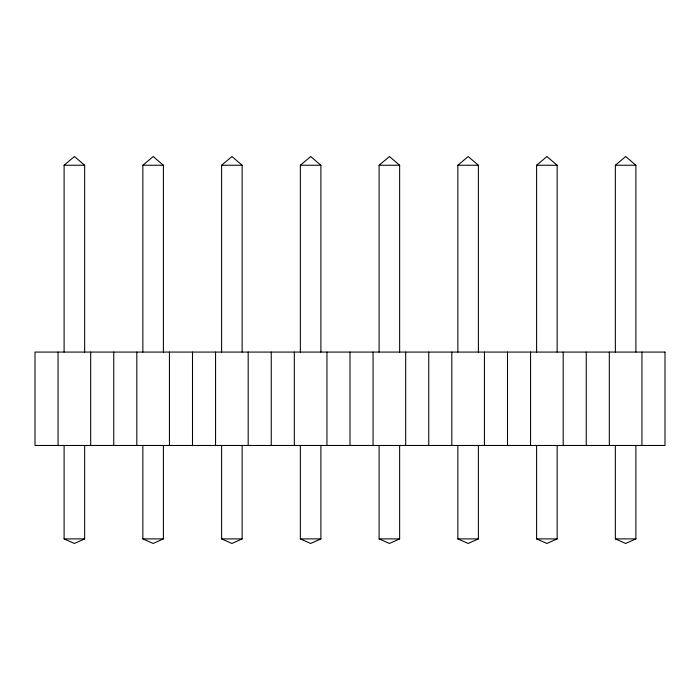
<?xml version="1.0" encoding="UTF-8"?>
<svg xmlns="http://www.w3.org/2000/svg" width="700" height="700" viewBox="0 0 700 700"><rect width="100%" height="100%" fill="white"/><g stroke="black" fill="none" stroke-linecap="round" stroke-linejoin="round"><path stroke-width="1.05" d="M64.103 352.074L64.103 165.244L74.445 156.529L84.647 165.244L84.647 352.074M142.852 352.074L142.852 165.244L153.195 156.529L163.398 165.244L163.398 352.074M221.602 352.074L221.602 165.244L231.945 156.529L242.148 165.244L242.148 352.074M300.352 352.074L300.352 165.244L310.695 156.529L320.898 165.244L320.898 352.074M379.102 352.074L379.102 165.244L389.445 156.529L399.648 165.244L399.648 352.074M457.852 352.074L457.852 165.244L468.195 156.529L478.398 165.244L478.398 352.074M536.602 352.074L536.602 165.244L546.945 156.529L557.148 165.244L557.148 352.074M615.352 352.074L615.352 165.244L625.695 156.529L635.898 165.244L635.898 352.074M84.647 445.48L84.647 538.895L74.392 543.471L64.103 538.895L64.103 445.48M163.398 445.48L163.398 538.895L153.143 543.471L142.852 538.895L142.852 445.48M242.148 445.48L242.148 538.895L231.892 543.471L221.602 538.895L221.602 445.48M320.898 445.48L320.898 538.895L310.642 543.471L300.352 538.895L300.352 445.48M399.648 445.48L399.648 538.895L389.392 543.471L379.102 538.895L379.102 445.48M478.398 445.48L478.398 538.895L468.142 543.471L457.852 538.895L457.852 445.48M557.148 445.48L557.148 538.895L546.892 543.471L536.602 538.895L536.602 445.48M635.898 445.48L635.898 538.895L625.642 543.471L615.352 538.895L615.352 445.48M64.103 165.244L84.647 165.244M142.852 165.244L163.398 165.244M221.602 165.244L242.148 165.244M300.352 165.244L320.898 165.244M379.102 165.244L399.648 165.244M457.852 165.244L478.398 165.244M536.602 165.244L557.148 165.244M615.352 165.244L635.898 165.244M64.103 538.895L84.647 538.895M142.852 538.895L163.398 538.895M221.602 538.895L242.148 538.895M300.352 538.895L320.898 538.895M379.102 538.895L399.648 538.895M457.852 538.895L478.398 538.895M536.602 538.895L557.148 538.895M615.352 538.895L635.898 538.895M641.935 352.074L641.935 445.48M609.315 352.074L609.315 445.48M586.25 352.074L586.25 445.48M563.185 352.074L563.185 445.48M530.565 352.074L530.565 445.48M507.5 352.074L507.5 445.48M484.435 352.074L484.435 445.48M451.815 352.074L451.815 445.48M428.75 352.074L428.75 445.48M405.685 352.074L405.685 445.48M373.065 352.074L373.065 445.48M350 352.074L350 445.48M326.935 352.074L326.935 445.48M294.315 352.074L294.315 445.48M271.25 352.074L271.25 445.48M248.185 352.074L248.185 445.48M215.565 352.074L215.565 445.48M192.5 352.074L192.5 445.48M169.435 352.074L169.435 445.48M136.815 352.074L136.815 445.48M113.75 352.074L113.75 445.48M90.685 352.074L90.685 445.48M58.065 352.074L58.065 445.48M665 352.074L35 352.074L35 445.48L665 445.48L665 352.074"/></g></svg>
